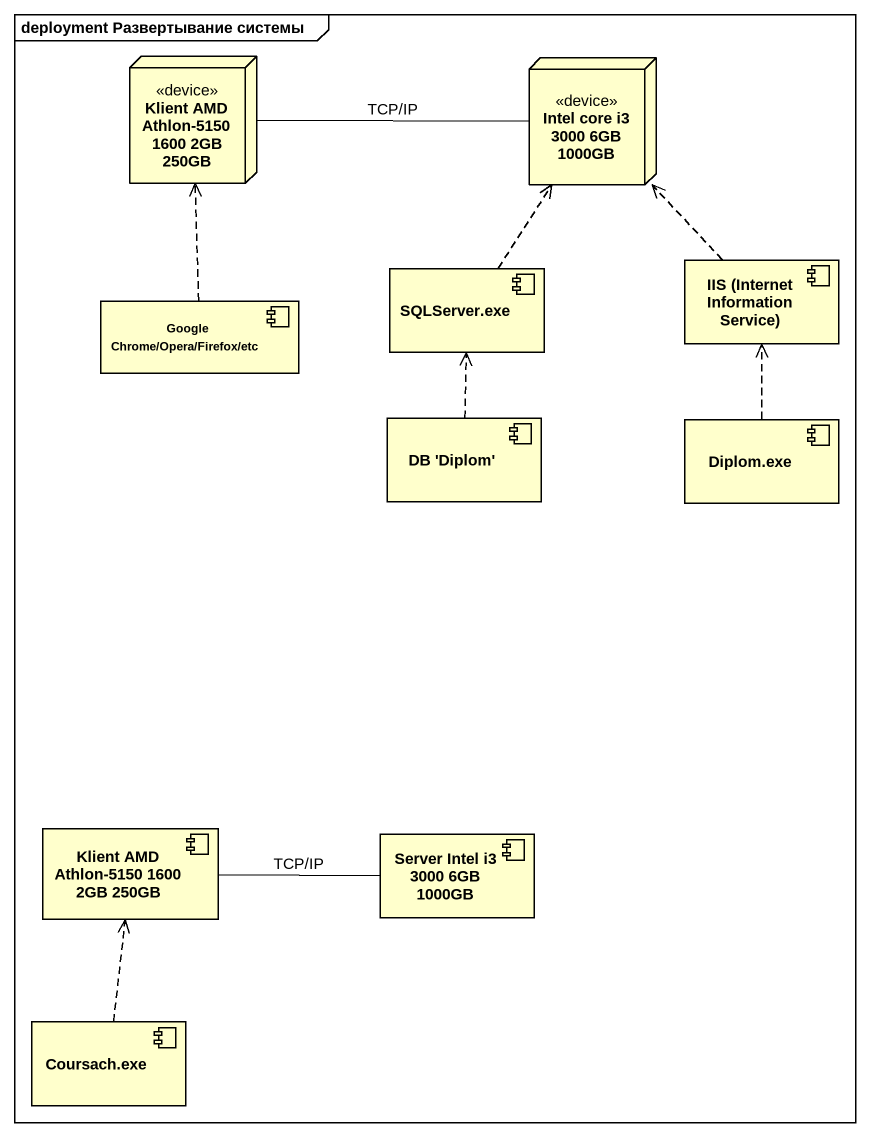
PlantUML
@startuml
mainframe deployment Развертывание системы
node "Klient AMD Athlon-5150 1600 2GB 250GB" as Klient_AMD_Athlon_5150_1600 <<device>>
node "Intel core i3 3000 6GB 1000GB" as Intel_core_i3_3000_6GB <<device>>
component "Google Chrome/Opera/Firefox/etc" as Google_Chrome_Opera_Firefox
component "SQLServer.exe" as SQLServer_exe
component "IIS (Internet Information Service)" as IIS_Internet_Information
component "DB 'Diplom'" as DB_Diplom
component "Diplom.exe" as Diplom_exe
component "Klient AMD Athlon-5150 1600 2GB 250GB" as Klient_AMD_Athlon_5150_1600_2
component "Server Intel i3 3000 6GB 1000GB" as Server_Intel_i3_3000_6GB
component "Coursach.exe" as Coursach_exe
Klient_AMD_Athlon_5150_1600 -right- Intel_core_i3_3000_6GB : TCP/IP
Google_Chrome_Opera_Firefox .up.> Klient_AMD_Athlon_5150_1600
SQLServer_exe .up.> Intel_core_i3_3000_6GB
IIS_Internet_Information .up.> Intel_core_i3_3000_6GB
DB_Diplom .up.> SQLServer_exe
Diplom_exe .up.> IIS_Internet_Information
Klient_AMD_Athlon_5150_1600_2 -right- Server_Intel_i3_3000_6GB : TCP/IP
Coursach_exe .up.> Klient_AMD_Athlon_5150_1600_2
@enduml
